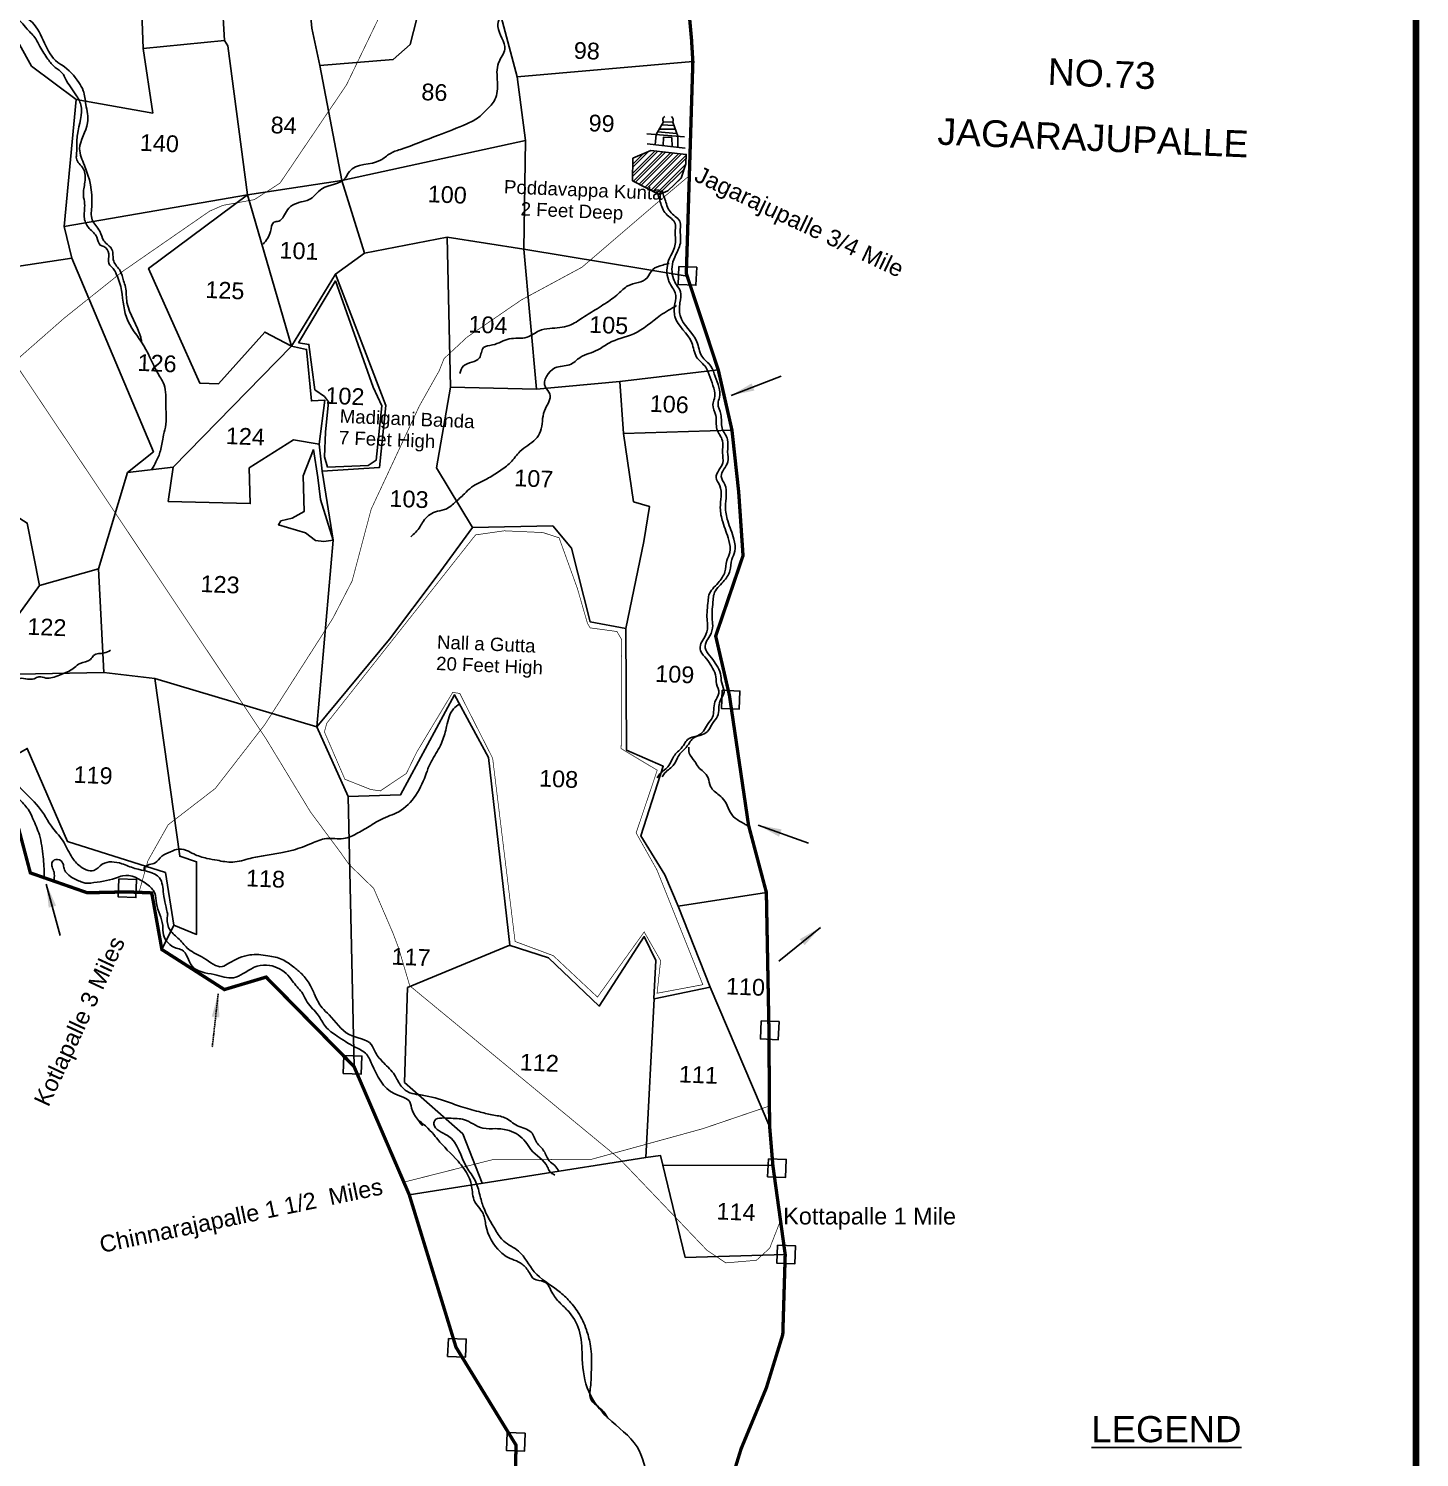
# Model space of a CAD drawing. Header units: feet. Extents: x 791111 to 796227, y 1559709 to 1567976.
# Drawn here: x 794091 to 796169, y 1560820 to 1562955 of the extents above; entities that cross this region are included whole.
import ezdxf
from ezdxf.enums import TextEntityAlignment as Align

# ---------------------------------------------------------------- set-up
doc = ezdxf.new("R2010")
doc.units = ezdxf.units.FT
doc.header["$LTSCALE"] = 15
doc.header["$MEASUREMENT"] = 0
doc.linetypes.add('HIDDEN2', pattern=[0.1875, 0.125, -0.0625])
for name, color, linetype in [('HILL', 17, 'Continuous'), ('PLOT', 7, 'Continuous'), ('PLOT NO', 7, 'Continuous'), ('ROADS', 6, 'Continuous'), ('TABLE', 7, 'Continuous'), ('TANKS-STREAM', 4, 'Continuous'), ('TEXT', 1, 'Continuous'), ('VILLAGE STONES', 240, 'Continuous')]:
    doc.layers.add(name, color=color, linetype=linetype)
doc.layers.add('VILLAGE BOUNDRY', color=5, linetype='HIDDEN2', lineweight=100)
doc.styles.add('A', font='arial.ttf')
doc.styles.get("Standard").update_dxf_attribs({"font": 'arial.ttf'})
doc.linetypes.add('DOTS', pattern='A,1e-06,-3,["●",Standard,S=3,R=0,X=-1.25,Y=-1.25],-3', length=6.000001)
doc.dimstyles.get("Standard").update_dxf_attribs({"dimtxt": 0.18, "dimasz": 35, "dimexe": 0.18, "dimexo": 0.0625, "dimgap": 0.09, "dimtad": 0, "dimtih": 1, "dimtoh": 1, "dimdec": 4, "dimzin": 0, "dimdsep": 46, "dimtxsty": 'Standard', "dimcen": 0.09, "dimadec": 0, "dimazin": 0, "dimtfac": 1, "dimtdec": 4, "dimtofl": 0, "dimtmove": 0, "dimatfit": 3, "dimfxl": 1, "dimtolj": 1, "dimtzin": 0, "dimarcsym": 0})

msp = doc.modelspace()

# ---------------------------------------------------------------- hatches: boundary and pattern name
at = {"layer": 'TANKS-STREAM', "linetype": 'Continuous', "lineweight": -2}
h = msp.add_hatch(dxfattribs=at)
h.set_pattern_fill('ANSI32', color=256, scale=25)
h.set_pattern_definition([(45, (0, 0), (-6.629126073623884, 6.629126073623884), []), (45, (4.419417375, 0), (-6.629126073623884, 6.629126073623884), [])])
h.paths.add_polyline_path([(795020.5201165233, 1562773.219157033), (794993.5424660014, 1562761.45463175), (794993.0474054278, 1562727.754580497), (795033.1782285662, 1562707.336860602), (795046.1320181951, 1562712.684587077), (795065.8687678322, 1562731.686143083), (795073.0346416372, 1562753.268509307), (795073.4319307014, 1562767.120625877)])
h.paths.add_polyline_path([(794794.0129987452, 1562697.376681866), (795043.692641701, 1562687.034676393), (795045.2752482193, 1562725.242413907), (794795.5956052635, 1562735.584419379)], flags=9)

# ---------------------------------------------------------------- linework, layer by layer
at = {"layer": 'HILL', "lineweight": -2}
for points in [[(794494.2329987106, 1562485.612771157), (794549.5437009687, 1562577.962011826), (794605.5900486447, 1562419.050621377), (794618.5152819089, 1562391.347219825), (794610.0681774584, 1562310.195159944), (794598.1270485965, 1562302.042499143), (794537.8045932419, 1562299.757414613), (794533.2801434923, 1562315.031759919), (794534.7263155597, 1562352.28248471), (794539.1815671049, 1562397.156296272), (794533.0255277163, 1562405.531414338), (794518.4769344801, 1562415.390975889), (794509.7888079437, 1562483.109854006), (794494.2329987106, 1562485.612771157)], [(794516.8877862208, 1562326.227388094), (794501.2746026966, 1562286.619066043), (794502.6702720794, 1562233.391925485), (794484.7772701934, 1562223.461199021), (794468.0946317393, 1562219.30150886), (794464.2989447231, 1562213.637722909), (794504.9143651783, 1562201.606893455), (794519.6626951996, 1562190.324290522), (794531.90321532, 1562188.847134034), (794546.2668513056, 1562190.795347278), (794527.0508371897, 1562251.461815832), (794523.3381022199, 1562284.240891576), (794516.8877862208, 1562326.227388094)]]:
    msp.add_lwpolyline(points, dxfattribs=at)
at = {"layer": 'HILL', "lineweight": -2, "ltscale": 10, "const_width": 1}
msp.add_lwpolyline([(794536.5082392292, 1561917.120107737), (794758.8178773632, 1562198.574409962), (794801.8434152295, 1562204.65631599), (794859.4642970345, 1562202.007329251), (794883.5454266327, 1562194.194366734), (794910.8918624666, 1562118.544319759), (794925.9023086851, 1562066.475701496), (794930.0508448994, 1562059.555201928), (794969.9623475128, 1562054.143361649), (794976.8903828904, 1562042.466351697), (794976.285061622, 1561879.14257849), (795030.1868233982, 1561846.87116964), (794998.6527432747, 1561753.19473982), (795029.6104216281, 1561698.072654026), (795098.3084785467, 1561526.345008921), (795029.929646531, 1561513.567825755), (795035.2346027874, 1561562.230302493), (795010.6948221447, 1561605.145667593), (794940.8693632619, 1561507.808999782), (794874.9341200332, 1561569.67931072), (794817.8339310122, 1561590.940065116), (794784.3089795967, 1561864.674989546), (794735.1850268218, 1561961.597751816), (794724.6634747571, 1561963.195545253), (794670.8693807484, 1561873.87773865), (794655.3516708551, 1561841.921517434), (794616.5276529562, 1561815.973211027), (794602.093826947, 1561818.021466525), (794563.5300034266, 1561833.397042485), (794533.005775193, 1561904.085846214), (794536.5082392292, 1561917.120107737)], dxfattribs=at)
at = {"layer": 'PLOT', "lineweight": -2}
for points in [[(794253.5938812039, 1563152.836444542), (794262.3654322439, 1562925.594640143), (794276.608486389, 1562828.806074385), (794162.0337373659, 1562849.398850187)], [(794262.3654322439, 1562925.594640143), (794383.5867801692, 1562937.444080679), (794380.3518915242, 1562997.080654589), (794405.8066620049, 1562998.386915647), (794405.8692952703, 1563037.924884987), (794399.6839939092, 1563141.397239035)], [(794506.964094154, 1563037.310842492), (794514.366251003, 1562955.726865976), (794526.3162102624, 1562899.788928661), (794558.9070757005, 1562727.939121243), (794417.8745254669, 1562706.852512221), (794388.4619588908, 1562929.519469616), (794383.5867801692, 1562937.444080679)], [(794526.3162102624, 1562899.788928661), (794635.6250105564, 1562908.824505368), (794661.1641299645, 1562931.529785818), (794686.2860624255, 1563031.070304826)], [(794781.031453952, 1563032.775864206), (794821.1316556827, 1562882.912534622), (794833.4819331388, 1562787.909430985), (794831.0273499351, 1562625.506700822), (794849.5784608095, 1562416.379905766), (794974.2248654444, 1562427.854336767), (794979.9643905407, 1562349.85368672), (794994.8764089197, 1562247.975856766), (795018.5857355107, 1562241.114062114), (795010.3219387976, 1562188.655205296), (794983.0475723831, 1562058.868645184), (794984.1869985474, 1561877.053273589), (795039.1678961915, 1561852.866294992), (795005.8636024711, 1561748.739400603), (795041.6929040492, 1561690.699397098), (795061.6235334075, 1561643.908499625), (795109.3841426285, 1561522.39745188), (795198.2112261687, 1561313.286157672)], [(794034.4288327935, 1562971.272485252), (794059.3896684463, 1562963.619959428), (794095.5646198519, 1562899.050822548), (794162.0337373659, 1562849.398850187), (794144.3720679054, 1562659.571790752), (794155.6420717029, 1562612.282483985), (793990.6671667449, 1562587.376479318), (793797.7139331007, 1562494.617768502)], [(794821.1316556827, 1562882.912534622), (795083.4063405431, 1562905.74275857)], [(794833.4819331388, 1562787.909430985), (794558.9070757005, 1562727.939121243)], [(794307.1207280862, 1562299.813222664), (794299.7583306583, 1562248.531775212), (794422.1203896386, 1562245.290898582), (794420.3934483923, 1562298.517155904), (794486.6121786132, 1562340.483417663), (794525.0326732094, 1562334.164028476), (794533.511076315, 1562399.683604862), (794513.5187545347, 1562398.867131779), (794506.3874261628, 1562475.634931856), (794483.9981023604, 1562480.482197108), (794549.5035512097, 1562588.309628336), (794592.7820436625, 1562619.494358215), (794558.9070757005, 1562727.939121243)], [(794417.8745254669, 1562706.852512221), (794144.3720679054, 1562659.571790752)], [(794417.8745254669, 1562706.852512221), (794270.4267952183, 1562596.68814406), (794347.0631194459, 1562425.145610228), (794374.7312914878, 1562424.297203827), (794443.7606375011, 1562501.492939595), (794483.9981023604, 1562480.482197108), (794417.8745254669, 1562706.852512221)], [(794716.4262365233, 1562643.302721683), (794592.7820436625, 1562619.494358215)], [(794721.3642165856, 1562419.186274337), (794716.4262365233, 1562643.302721683), (794831.0273499351, 1562625.506700822)], [(794831.0273499351, 1562625.506700822), (795074.9883082823, 1562584.987331288)], [(794155.6420717029, 1562612.282483985), (794277.5002687086, 1562322.701486952), (794238.5644124453, 1562291.691629229), (794195.5203815318, 1562147.813509903), (794107.4225031645, 1562122.736860399)], [(794549.5035512097, 1562588.309628336), (794624.8350572885, 1562392.003330054), (794615.1943485052, 1562299.237562455), (794529.7590144568, 1562293.960742835)], [(794483.9981023604, 1562480.482197108), (794307.1207280862, 1562299.813222664), (794238.5644124453, 1562291.691629229)], [(794974.2248654444, 1562427.854336767), (795121.3727399922, 1562445.059058929)], [(794754.2871337208, 1562209.766190151), (794700.6060974854, 1562298.925040011), (794721.3642165856, 1562419.186274337), (794849.5784608095, 1562416.379905766)], [(794979.9643905407, 1562349.85368672), (795141.7921717386, 1562355.240655344)], [(794525.0326732094, 1562334.164028476), (794529.7590144568, 1562293.960742835), (794546.2668513056, 1562190.795347278), (794521.8295492224, 1561911.776291471), (794279.4402333803, 1561983.700358554)], [(794038.6971253909, 1562028.125176556), (794107.4225031645, 1562122.736860399), (794088.9529780607, 1562216.249751698), (794043.1821591352, 1562245.151899028), (793933.211527951, 1562265.910899716), (793890.0821462533, 1562251.083963409)], [(794521.8295492224, 1561911.776291471), (794630.284639735, 1562042.689879792), (794701.5041322563, 1562137.55031609), (794754.2871337208, 1562209.766190151), (794874.0240002925, 1562212.062953383), (794901.9213913023, 1562178.669436309), (794930.041884714, 1562068.528035816), (794983.0475723831, 1562058.868645184)], [(793725.7409446038, 1562202.477258415), (793775.3268539207, 1562129.628101456), (793842.3963098123, 1562036.886389117), (793949.458204486, 1561986.293591245), (793994.5945119188, 1562004.862035318), (793997.1886776135, 1561985.923662668), (793976.3033848328, 1561984.239500482), (793968.9761473755, 1561974.772122194), (794053.3398931398, 1561859.038449212), (794089.027864705, 1561879.428335351), (794148.9306535836, 1561740.369599986), (794295.4193419638, 1561693.94028493), (794307.9008097129, 1561615.375838002), (794290.1768470673, 1561578.862661144)], [(794195.5203815318, 1562147.813509903), (794203.4452841139, 1561993.11672769)], [(794307.9008097129, 1561615.375838002), (794342.1256520167, 1561601.380913497), (794341.9300023464, 1561710.106461248), (794316.843282749, 1561718.270121664), (794279.4402333803, 1561983.700358554), (794203.4452841139, 1561993.11672769), (794050.1388947552, 1561989.99377415), (793997.1886776135, 1561985.923662668)], [(794768.8796112597, 1561229.731127298), (794739.9926840133, 1561303.325919483), (794652.8162239222, 1561380.361997149), (794657.3052060112, 1561522.105190641), (794809.9835938232, 1561585.481017014), (794778.1020665951, 1561865.939269644), (794727.1367269714, 1561959.687063417), (794646.7668960458, 1561810.274150637), (794568.5049986227, 1561807.493511222)], [(794521.8295492224, 1561911.776291471), (794568.5049986227, 1561807.493511222), (794577.1998871671, 1561404.08955051)], [(795061.6235334075, 1561643.908499625), (795193.1993922981, 1561664.297300323)], [(794809.1862495873, 1561585.255686789), (794867.6645941726, 1561566.249351868), (794943.6674948361, 1561494.298022685), (795010.8873673466, 1561598.306515366), (795028.3028826213, 1561562.3756118), (795024.9299202728, 1561505.618918204)], [(795109.3841426285, 1561522.39745188), (795025.4378342595, 1561505.215850471), (795013.0305976142, 1561268.324300441), (795034.8723835223, 1561271.214496101), (795038.325022785, 1561256.764285187), (795202.9755922899, 1561255.949000483)], [(795013.0305976142, 1561268.324300441), (794659.7112576208, 1561212.474784259)], [(795038.325022785, 1561256.764285187), (795072.1190104488, 1561118.865446258), (795221.3790624292, 1561122.898801463)]]:
    msp.add_lwpolyline(points, dxfattribs=at)
at = {"layer": 'PLOT', "linetype": 'Continuous', "lineweight": -2}
for points in [[(795027.227325372, 1562781.506393433), (795028.4246869816, 1562796.788263585), (795039.3367505952, 1562815.815755173), (795053.6732243205, 1562815.099307157), (795060.8007676242, 1562794.251540289), (795060.7317397321, 1562777.566565476)], [(795055.2478788903, 1562810.493508221), (795036.6544936536, 1562811.138672707)], [(795071.1006758878, 1562793.444524222), (795014.7105393376, 1562797.862791358)], [(795059.3427226298, 1562798.516261081), (795030.6555110997, 1562800.678177413)], [(795057.2369959723, 1562804.675423723), (795033.0209673407, 1562804.802850832)], [(795038.8129421978, 1562780.14402558), (795039.3358644487, 1562792.858765391), (795051.8627788319, 1562792.343567883), (795052.4123559108, 1562778.544852713)], [(795015.0689364116, 1562782.936114312), (795071.9370013676, 1562776.248924088)]]:
    msp.add_lwpolyline(points, dxfattribs=at)
for centre, radius, start, end in [((795043.8061074468, 1562818.796074435), 5.371913399331508, 114.1692738271686, 213.6967058869784), ((795046.9716435012, 1562817.911384164), 7.267665551700227, 337.2363976557521, 51.22879417528188)]:
    msp.add_arc(centre, radius, start, end, dxfattribs=at)
at = {"layer": 'ROADS', "linetype": 'DOTS', "lineweight": -2, "ltscale": 0.15, "const_width": 1}
for points in [[(793725.371381926, 1562106.874661949), (793773.072965901, 1562169.048851652), (793814.65419304, 1562225.928433597), (793884.6738872869, 1562262.4007864), (793938.7995727592, 1562278.53709972), (793969.7581995019, 1562311.716894961), (794035.2062449245, 1562398.947990008), (794078.907168326, 1562465.102274811), (794144.3645355457, 1562522.547034045), (794232.7499204763, 1562593.168527451), (794361.5046831878, 1562682.361413636), (794381.2837093427, 1562690.966088234), (794428.2539164274, 1562699.553183067), (794466.6041697526, 1562724.186577542), (794565.9937257285, 1562871.099103356), (794621.9423420789, 1562987.175906148), (794704.3601037321, 1563101.283740452), (794781.2802897969, 1563187.19206054), (794809.8658421313, 1563234.236279066), (794887.0758975841, 1563316.407592121), (794913.076959798, 1563313.628237117), (794930.1744818073, 1563321.50799811), (794965.573391797, 1563345.14708813), (794970.5913045815, 1563360.766406896)], [(794653.9766602953, 1561231.84577259), (794783.5855269845, 1561264.686263084), (794931.9527560913, 1561265.387598807), (795098.0945039563, 1561311.099476345), (795197.4475950164, 1561344.912953273)]]:
    msp.add_lwpolyline(points, dxfattribs=at)
at = {"layer": 'ROADS', "linetype": 'HIDDEN2', "lineweight": -2, "ltscale": 10, "const_width": 1}
for points in [[(793791.5478145786, 1562972.281849436), (793810.1109853165, 1562951.553405079), (793821.6081888203, 1562869.638631503), (793889.534033468, 1562723.381998889), (793977.66503798, 1562593.997394615), (794185.2807535657, 1562284.156705172), (794445.5552602857, 1561894.15820078), (794512.2136419273, 1561784.386388129), (794556.9696009927, 1561724.046479721), (794569.5726616596, 1561706.300487432), (794606.568239013, 1561670.278828928), (794635.3959379955, 1561603.470432094), (794643.5757094623, 1561581.868754298), (794660.4463444435, 1561524.748193108), (794973.498831055, 1561266.436771071), (795104.472471101, 1561129.442517317), (795132.6429813543, 1561110.617534731), (795178.4301125859, 1561114.490352613), (795198.2438428047, 1561132.708718223), (795213.7514638897, 1561172.452300893)], [(794255.8505820894, 1561663.782140218), (794269.3266687484, 1561711.645355179), (794299.5333196592, 1561765.304909275), (794369.8870817188, 1561819.54688599), (794443.794518578, 1561914.82582868), (794545.500762222, 1562073.738187822), (794574.4154291874, 1562129.768842838), (794602.8398659119, 1562236.915676979), (794674.7713170439, 1562391.096045911), (794704.4379371714, 1562443.779722187), (794711.6867282589, 1562461.949398735), (794745.995017449, 1562493.97406273), (794826.888691384, 1562549.490160806), (794917.8741654367, 1562598.635532801), (795026.6812815836, 1562691.969850841), (795075.4242648791, 1562733.100308405)]]:
    msp.add_lwpolyline(points, dxfattribs=at)
at = {"layer": 'TANKS-STREAM', "linetype": 'Continuous', "lineweight": -2}
msp.add_lwpolyline([(794993.5424660014, 1562761.45463175), (795020.5201165233, 1562773.219157033), (795073.4319307014, 1562767.120625877), (795073.0346416372, 1562753.268509307), (795065.8687678322, 1562731.686143083), (795046.1320181951, 1562712.684587077), (795033.1782285662, 1562707.336860602), (794993.0474054278, 1562727.754580497), (794993.5424660014, 1562761.45463175)], dxfattribs=at)
at = {"layer": 'TANKS-STREAM', "lineweight": -2}
for points in [[(794441.3882703669, 1562633.039580098), (794452.4828390703, 1562651.894146903), (794457.572841493, 1562665.847053031), (794464.731201638, 1562667.481957483), (794477.6764454078, 1562684.328619268), (794501.4011457257, 1562696.865797314), (794509.2297634287, 1562699.116797357), (794529.2531271419, 1562715.670112046), (794564.0771167185, 1562731.61036853), (794570.2946586281, 1562741.653747522), (794616.7547210585, 1562758.39974186), (794630.694016825, 1562768.123113731), (794646.4307471325, 1562774.553232655), (794703.3997054338, 1562796.014313383), (794745.6222798284, 1562812.744929048), (794762.1091250996, 1562821.719083803), (794774.841023973, 1562833.424042569), (794787.7330204537, 1562848.985193124), (794791.3986683353, 1562875.229425606), (794793.2398955273, 1562904.124334018), (794802.4571790476, 1562924.344376831), (794792.2586680138, 1562958.244666049), (794794.0779988803, 1562971.045493781), (794797.7702636421, 1562997.932318577), (794792.0494653173, 1563031.003441195), (794796.9675426884, 1563056.29969497), (794813.7734753706, 1563072.986279191), (794835.4035635893, 1563097.198688002), (794838.6166500971, 1563112.517054842), (794838.6917937116, 1563129.896646752), (794849.9258152386, 1563213.504570732), (794853.5112296825, 1563237.820714966), (794868.595254234, 1563275.180455353), (794882.7479016609, 1563290.045693546), (794876.7561666267, 1563332.141238288), (794873.6671197356, 1563350.939447658), (794869.3710452192, 1563371.719228627), (794882.6664860658, 1563397.931335132), (794869.6279685243, 1563425.511330917), (794864.2047170247, 1563450.200460423), (794869.4278309066, 1563467.366981322), (794848.3743436779, 1563488.197014364), (794836.0276107516, 1563532.487201714), (794828.4076173904, 1563550.829393058), (794811.5390030723, 1563563.760437642), (794821.1070807078, 1563576.883998572), (794833.5731326952, 1563582.161875799), (794819.1157071386, 1563607.635146998), (794819.5635547214, 1563634.012664308), (794813.6078776782, 1563645.84782463), (794818.5115281167, 1563655.301768057), (794826.686226143, 1563665.907937886), (794832.606207699, 1563684.332983387), (794814.259629047, 1563708.270021693), (794795.4874684056, 1563721.923608074), (794840.0968625336, 1563740.677670732), (794851.6796880984, 1563740.197897356)], [(794145.9585895555, 1563492.511969211), (794131.9362698491, 1563464.977639182), (794131.0461181821, 1563455.007386935), (794125.8892089066, 1563445.690382584), (794113.311849656, 1563430.009544003), (794102.6001287652, 1563413.298236843), (794100.8360816985, 1563405.270238713), (794097.2886664295, 1563388.738855817), (794088.2656177778, 1563366.71578329), (794081.2821087386, 1563359.3806587), (794069.6771577839, 1563344.135892418), (794059.4812003216, 1563328.356249974), (794029.1143144255, 1563274.627002433), (794030.2827570825, 1563250.977824272), (794024.034548522, 1563229.781392286), (794016.7357896147, 1563209.164696751), (794011.6486534006, 1563190.065712195), (794010.118274088, 1563153.118858765), (794010.3696133047, 1563133.262200022), (794034.6845975581, 1563111.407023017), (794039.4950116388, 1563084.925064988), (794038.7630913923, 1563067.254837838), (794035.8241601596, 1563035.193630326), (794025.867072088, 1563015.223594372), (794025.3347682988, 1563002.372564618), (794037.1555996398, 1562989.546075918), (794054.6923357523, 1562985.06498945), (794072.6987100057, 1562978.95529481), (794087.4218597091, 1562971.372603282), (794096.2696049577, 1562964.56949897), (794134.7049230547, 1562904.700265509), (794140.9830507999, 1562900.685522985), (794166.210702253, 1562874.430630685), (794172.6923128634, 1562862.361683462), (794176.6743486933, 1562841.814273661), (794179.2960649873, 1562814.35020374), (794167.343931898, 1562775.438221985), (794174.5123667812, 1562750.718852309), (794185.5165600926, 1562691.394988356), (794186.2153646082, 1562669.374418365), (794197.3898292875, 1562652.299277994), (794203.6013104909, 1562638.011146159), (794215.5731549147, 1562625.018958314), (794218.1524466493, 1562607.811859807), (794227.8991592736, 1562593.238399804), (794232.929034777, 1562578.400054062), (794235.746501121, 1562568.628583631), (794238.0316501479, 1562546.005756842), (794258.5032395988, 1562493.793735858), (794259.8456152037, 1562487.301512212)], [(793612.3728099361, 1563208.636662081), (793617.4084673398, 1563209.998629524), (793624.1995590539, 1563209.45560398), (793634.3270347193, 1563207.203831829), (793638.0435466436, 1563208.358545093), (793642.9926163252, 1563207.630087072), (793655.3338499311, 1563201.884114917), (793663.6622247759, 1563200.492056666), (793668.2740944605, 1563197.945448455), (793677.5407482767, 1563193.897215108), (793684.3880076129, 1563188.378645828), (793692.3142467423, 1563183.600740766), (793710.3442550101, 1563182.330292298), (793711.8054172986, 1563179.652458798), (793718.6634992547, 1563174.395172289), (793727.1021683486, 1563169.334310758), (793740.7063662838, 1563168.770809914), (793755.0844358425, 1563167.913523402), (793764.1758596906, 1563165.966396713), (793775.3840004052, 1563158.173346489), (793784.0699112623, 1563165.404094267), (793793.7170623187, 1563164.219305493), (793805.1091943332, 1563160.868225665), (793815.856963658, 1563160.946503347), (793822.4515561962, 1563161.982166927), (793861.6971298787, 1563155.645085937), (793878.9096135399, 1563153.623470654), (793895.8735326864, 1563145.592009756), (793904.2364366781, 1563138.702005533), (793909.4506877973, 1563125.398818434), (793913.2567495331, 1563103.344583521), (793920.5623257356, 1563096.236643923), (793922.9096948924, 1563083.313937283), (793924.515660285, 1563071.468864624), (793927.1011406053, 1563064.294705535), (793934.3721944247, 1563062.684875212), (793938.5128633357, 1563067.748148833), (793959.953770011, 1563080.775955927), (793964.6630432736, 1563080.580892648), (793980.6744985129, 1563079.917680559), (793984.5233070971, 1563070.335122781), (794000.911776595, 1563055.992788198), (794007.4888058843, 1563043.941317858), (794012.2013179339, 1563032.438357355), (794017.0148483806, 1563011.979192565), (794017.4889037134, 1563000.651793601), (794020.2597006685, 1562987.815749794), (794028.4440070437, 1562980.409354005), (794056.9870086974, 1562971.843474833), (794069.7214902951, 1562971.787114496), (794088.8186997825, 1562954.505558364), (794101.8912342079, 1562939.82945756), (794108.0165651632, 1562928.267976543), (794119.971750496, 1562909.397623731), (794130.7868672339, 1562897.170607146), (794141.7387385415, 1562888.236228077), (794146.1168058184, 1562880.04509552), (794161.6448106379, 1562856.315266438), (794169.0465819614, 1562841.402775399), (794163.9865603046, 1562796.989185156), (794163.0871341955, 1562786.661072685), (794162.7981351919, 1562768.297887456), (794162.5058974016, 1562761.242599452), (794172.7138258205, 1562745.742758401), (794175.1920157175, 1562725.851441884), (794172.9609323521, 1562706.155188648), (794174.7897269474, 1562693.358163614), (794174.3448686912, 1562671.23217989), (794181.7466400145, 1562656.319688851), (794193.0136152653, 1562643.249339385), (794198.1969438607, 1562631.726877143), (794203.2994733104, 1562629.630897581), (794210.9102700653, 1562618.415722983), (794210.7434516163, 1562604.351290592), (794219.3497455732, 1562593.640622216), (794219.7652481124, 1562592.917606705), (794228.6489904397, 1562569.686170684), (794237.138859021, 1562524.103458706), (794263.1901120567, 1562481.091309741), (794287.2548812134, 1562434.602555102), (794292.1041410684, 1562426.392068812), (794296.037350089, 1562396.074952531), (794295.4239081661, 1562359.571008942), (794291.9502068609, 1562344.339381075), (794287.9516556077, 1562324.052799349), (794281.3857546956, 1562307.756390905), (794275.3612448918, 1562296.973508729)], [(795029.855543049, 1561835.360422699), (795034.129352014, 1561841.43222577), (795047.6022608522, 1561853.818235976), (795052.9343279337, 1561863.863285781), (795057.7092144568, 1561871.253415179), (795063.7673325776, 1561877.251473784), (795070.846790154, 1561886.331478273), (795075.5851340471, 1561892.830454827), (795090.1197895696, 1561898.477242346), (795099.3377112774, 1561905.236921309), (795105.1154914536, 1561915.263672769), (795112.7152244546, 1561926.107623419), (795116.404405298, 1561948.981748134), (795122.3117430012, 1561962.127384067), (795118.8688514377, 1561976.106895395), (795117.1917961715, 1561989.566685228), (795111.016710524, 1562002.32028553), (795103.8752738535, 1562013.328416613), (795094.9864466884, 1562025.301593013), (795095.447862318, 1562036.441220621), (795101.2075524312, 1562046.022306361), (795105.4225016003, 1562061.469790879), (795104.5453211684, 1562072.664864609), (795106.1175762317, 1562099.718839763), (795107.3788599316, 1562108.593587966), (795121.0917062501, 1562126.772237188), (795131.1617479573, 1562143.316278843), (795134.0938415611, 1562160.15598216), (795138.626047337, 1562172.466074673), (795137.1335583222, 1562190.38171555), (795127.9981925753, 1562217.98733978), (795124.4045273582, 1562239.114591738), (795123.519658959, 1562272.065723537), (795118.2182651768, 1562284.33671953), (795128.064078703, 1562306.246211423), (795127.7806214592, 1562320.987358403), (795127.6451878375, 1562339.293203583), (795119.4239211841, 1562356.595054934), (795117.5960990284, 1562377.2027487), (795113.3529633633, 1562393.446991426), (795115.5067675267, 1562402.28477045), (795109.1842719414, 1562433.546244917), (795102.6738463887, 1562448.991734806), (795089.0066441332, 1562464.287251228), (795081.8436355968, 1562485.562349312), (795056.628492797, 1562524.710903917), (795056.5296018049, 1562543.907901941), (795057.212495584, 1562560.394518141), (795051.3727430776, 1562570.456065555), (795046.8346747356, 1562579.571029298), (795047.1235435426, 1562608.388412586), (795053.996863001, 1562623.279533034), (795057.0797302583, 1562632.971495721), (795057.0550390931, 1562653.950916849), (795057.0150078968, 1562663.772233425), (795043.3108937438, 1562678.176612299), (795034.68046339, 1562696.38807814), (795029.5267171976, 1562712.223624326)], [(795037.469874349, 1561836.929983063), (795041.743683314, 1561843.001786134), (795055.2165921521, 1561855.387796339), (795060.5486592338, 1561865.432846144), (795065.3235457567, 1561872.822975542), (795071.3816638775, 1561878.821034147), (795078.4611214539, 1561887.901038636), (795083.1994653475, 1561894.400015191), (795097.7341208693, 1561900.04680271), (795106.9520425776, 1561906.806481672), (795112.7298227532, 1561916.833233132), (795120.3295557545, 1561927.677183783), (795124.0187365981, 1561950.551308497), (795129.9260743011, 1561963.69694443), (795126.4831827378, 1561977.676455759), (795124.8061274714, 1561991.136245592), (795118.6310418239, 1562003.889845894), (795111.4896051534, 1562014.897976977), (795102.6007779883, 1562026.871153376), (795103.0621936179, 1562038.010780985), (795108.821883731, 1562047.591866725), (795113.0368329003, 1562063.039351243), (795112.1596524683, 1562074.234424972), (795113.7319075319, 1562101.288400127), (795114.9931912315, 1562110.16314833), (795128.7060375502, 1562128.341797552), (795138.7760792573, 1562144.885839207), (795141.708172861, 1562161.725542524), (795146.2403786369, 1562174.035635037), (795144.7478896223, 1562191.951275914), (795135.6125238752, 1562219.556900143), (795132.0188586584, 1562240.684152102), (795131.1339902589, 1562273.6352839), (795125.8325964767, 1562285.906279893), (795135.6784100032, 1562307.815771786), (795135.3949527591, 1562322.556918767), (795135.2595191374, 1562340.862763947), (795127.038252484, 1562358.164615298), (795125.2104303285, 1562378.772309063), (795120.967294663, 1562395.01655179), (795123.1210988266, 1562403.854330813), (795116.7986032413, 1562435.11580528), (795110.2881776886, 1562450.561295169), (795096.6209754334, 1562465.856811591), (795089.4579668967, 1562487.131909676), (795064.2428240972, 1562526.280464281), (795064.1439331048, 1562545.477462305), (795064.826826884, 1562561.964078505), (795058.9870743777, 1562572.025625918), (795054.4490060355, 1562581.140589661), (795054.7378748427, 1562609.95797295), (795061.6111943009, 1562624.849093398), (795064.6940615582, 1562634.541056085), (795064.6693703933, 1562655.520477212), (795064.6293391965, 1562665.341793789), (795050.9252250437, 1562679.746172663), (795042.2947946899, 1562697.957638503), (795037.1410484975, 1562713.79318469)], [(794735.2803577366, 1562439.651025197), (794740.8092090865, 1562450.973023462), (794764.4372419079, 1562462.989271234), (794770.8667570506, 1562478.605611975), (794784.0344997887, 1562482.391838548), (794808.9865866688, 1562491.465367516), (794835.8346503207, 1562493.962889598), (794853.570511071, 1562503.335486173), (794869.62482082, 1562507.002147964), (794898.7270899583, 1562511.572122856), (794918.7175254624, 1562523.017156945), (794940.2406102526, 1562536.564367913), (794952.1145115737, 1562544.013785233), (794972.2538352651, 1562559.062250623), (794986.4715060149, 1562570.746398978), (795015.1511166589, 1562582.553241258), (795023.6258727922, 1562595.197154421), (795038.3561217189, 1562601.806371715), (795047.856040969, 1562604.300586056)], [(794661.8600416502, 1562195.397878218), (794675.9854614635, 1562210.847086552), (794680.8179488438, 1562218.984853114), (794698.7366320491, 1562232.994458135), (794712.3581574499, 1562236.278503988), (794727.553511407, 1562246.552484302), (794742.2404204749, 1562260.054384714), (794752.9219089823, 1562269.873929634), (794775.9163093956, 1562282.390483532), (794794.3699529087, 1562293.812311241), (794810.9534869087, 1562306.594246696), (794825.1319578509, 1562323.324230509), (794848.3650443791, 1562341.603212603), (794855.9208542434, 1562353.476440571), (794861.6812081612, 1562384.023955728), (794869.7935875349, 1562409.34297365), (794863.1398673253, 1562419.239320899), (794877.275014698, 1562448.015144467), (794899.3101066467, 1562452.874741557), (794915.1730318246, 1562463.762475003), (794941.3196330639, 1562474.865651941), (794957.7970850975, 1562485.086526343), (794994.974493402, 1562498.939654869), (795035.2995655837, 1562526.772815621), (795059.0145748188, 1562541.183571527)], [(793697.8609551131, 1562123.400458116), (793699.0076616299, 1562124.454520848), (793710.1540257849, 1562127.297344335), (793725.3854442881, 1562122.260363495), (793752.9367106021, 1562108.451703835), (793768.2176878592, 1562091.296158186), (793777.5800460088, 1562077.690122822), (793788.7076443662, 1562066.764870712), (793802.7963654059, 1562047.455588471), (793817.1128281858, 1562033.644512224), (793842.5076998377, 1562021.026733382), (793860.9966698186, 1562014.753260598), (793879.94512557, 1562006.257797834), (793924.8838425456, 1561986.221455114), (793937.5265337878, 1561971.928928037), (793998.8167770514, 1561903.527070967), (794002.0831752098, 1561897.226370996), (794018.9250466763, 1561878.032555655), (794031.438457286, 1561860.779643507), (794040.6486755903, 1561848.948066801), (794054.0056334408, 1561830.779488998), (794063.3615309708, 1561822.464941681), (794076.7188580893, 1561804.296348582), (794090.1850702863, 1561788.765420345), (794097.5253649962, 1561774.369122931), (794107.106406518, 1561750.191381988), (794112.8015455932, 1561717.367022231), (794114.2771088907, 1561689.121230529), (794114.0585866694, 1561683.845604794)], [(793799.542041718, 1562080.293845051), (793799.3255284452, 1562075.06671993), (793803.7622035313, 1562066.156180263), (793805.7446263072, 1562061.274245746), (793815.360432385, 1562050.840034755), (793825.066827795, 1562042.583926963), (793841.1884969466, 1562031.00752648), (793855.746540505, 1562023.859276942), (793909.1566580012, 1562001.30261621), (793914.010268853, 1562000.403897466), (793940.0232106294, 1561987.463779895), (793956.7671717599, 1561970.023037883), (793964.7330364613, 1561959.923807791), (793980.894867044, 1561945.298376388), (793989.4713488354, 1561933.08049617), (794002.175038645, 1561919.296145187), (794010.578392341, 1561902.898557154), (794020.4053266263, 1561887.139843272), (794060.2912674779, 1561838.037355678), (794114.5972737237, 1561780.040964933), (794125.0614110504, 1561763.166789945), (794141.6614691631, 1561742.242970009), (794154.6583756818, 1561718.677198455), (794165.9669714444, 1561704.950633802), (794188.6948937792, 1561697.031141164), (794200.9556771575, 1561706.292561242), (794230.335520139, 1561707.168973521), (794249.6049324335, 1561700.0905766), (794286.7483004713, 1561685.991747685), (794292.7419887467, 1561662.018216709), (794299.1446862388, 1561631.04983061)], [(793952.5657133244, 1561975.249362099), (793983.4494948606, 1561993.47284761), (794005.808584295, 1561986.586246941), (794019.3402861017, 1561983.503226567), (794039.0694416193, 1561981.522246601), (794052.8679878023, 1561983.278248921), (794064.6373232096, 1561979.816599772), (794078.0203203266, 1561984.046621922), (794089.3741134242, 1561983.059155728), (794099.324953868, 1561983.598166568), (794106.5683447581, 1561986.530795773), (794116.7162654479, 1561984.558755546), (794126.7179023935, 1561985.308253383), (794137.1006166441, 1561989.015953502), (794151.4634517343, 1561995.015436561), (794159.8422421194, 1562000.3578436), (794167.9950048267, 1562006.485300642), (794183.3863121294, 1562012.313092609), (794188.2128777253, 1562018.391224668), (794204.164585995, 1562022.126759022), (794213.395368346, 1562026.140844928)], [(794263.7537339055, 1561696.770246062), (794263.9376034513, 1561701.209277027), (794271.2508562347, 1561705.797780307), (794280.2685806267, 1561708.536892816), (794290.0250961715, 1561718.360071768), (794303.2082080864, 1561724.928517175), (794311.818110567, 1561728.573916957), (794326.8925208664, 1561727.06028704), (794337.8015301141, 1561721.716997621), (794357.5627858979, 1561715.117807153), (794372.582034657, 1561712.272451616), (794396.0644554691, 1561709.521157813), (794422.1181085124, 1561715.111875618), (794444.561295639, 1561719.518296004), (794467.8749188613, 1561723.443882757), (794486.2994353641, 1561727.571981689), (794513.8707602965, 1561737.546646481), (794535.9046465261, 1561744.779376273), (794561.2750459886, 1561744.61790126), (794582.9945139186, 1561753.056166723), (794602.1578215738, 1561764.268332099), (794617.6735174302, 1561773.408343838), (794643.9665708267, 1561784.769802932), (794685.6483173477, 1561843.248639409), (794688.2037021322, 1561850.466845391), (794696.1763546257, 1561865.911303625), (794709.0268130335, 1561890.167898891), (794715.5896200128, 1561912.431431212), (794725.6943046737, 1561938.492051317), (794735.6166405082, 1561946.531698693)], [(795077.2185814842, 1561881.318441673), (795078.0530155634, 1561872.493804592), (795086.3268460233, 1561859.765161997), (795091.5871336036, 1561851.556298824), (795099.293530554, 1561844.44467976), (795106.1186042002, 1561835.372067381), (795109.9827299146, 1561822.426449003), (795122.6489950328, 1561809.515703351), (795131.0880395477, 1561800.775705546), (795137.7148495642, 1561786.916556117), (795146.4370501679, 1561775.367906189), (795160.4837044287, 1561766.795265623), (795165.1435224521, 1561763.405860325)], [(794129.0331568448, 1561679.457232341), (794129.2167287685, 1561683.889078029), (794129.0980708874, 1561694.437664941), (794126.0914847001, 1561702.331360255), (794126.3897899217, 1561709.533129912), (794131.5421743174, 1561713.204128503), (794141.3887619819, 1561709.466725826), (794143.8407145785, 1561701.596167628), (794144.8123112717, 1561698.226213258), (794153.8285280459, 1561687.863949506), (794169.6155316394, 1561679.995908663), (794175.6481061804, 1561678.081259697), (794183.9910247191, 1561678.290556671), (794220.9659157963, 1561685.638078469), (794231.6650730046, 1561689.079323629), (794267.8142563109, 1561676.483442882), (794279.4889415596, 1561663.236386094), (794282.1746478393, 1561647.586986355), (794291.38227894, 1561615.019383231), (794292.4725402782, 1561601.101005251), (794311.6371984896, 1561580.884449592), (794319.8653837307, 1561578.323822598), (794334.9869382551, 1561554.390320721), (794368.3395998033, 1561541.355241562), (794397.0446980549, 1561536.836698631), (794426.5525533594, 1561551.707475471), (794432.7686998239, 1561554.224672194), (794451.1414086828, 1561555.128427474), (794478.4058210731, 1561540.3688065), (794486.844453539, 1561529.475597089), (794500.6003922217, 1561512.81278631), (794507.3062582342, 1561500.326413317), (794523.7206653915, 1561480.778809501), (794534.680082316, 1561463.676800311), (794551.8785964232, 1561449.646070618), (794577.8832493476, 1561433.585644295), (794594.1560546695, 1561424.032707918), (794604.0291416035, 1561407.530729129), (794638.3866838117, 1561363.138069551), (794660.6691129566, 1561351.116401434), (794664.5555200214, 1561337.637073859), (794678.7054710886, 1561317.07336305), (794675.5382501676, 1561321.088968846), (794693.777206358, 1561305.350369805), (794702.2387827775, 1561295.011079867), (794732.6318393196, 1561262.409217858), (794748.3539288705, 1561239.560744415), (794752.3321185149, 1561228.297258034), (794754.0691720555, 1561216.571732138), (794756.3604966823, 1561204.823247725), (794769.9558073953, 1561184.28251073), (794774.2132761264, 1561166.348200351), (794796.063412081, 1561126.913551484), (794804.6767209251, 1561120.344592164), (794828.1859756561, 1561108.721467087), (794839.2033539573, 1561095.840741973), (794845.9326135749, 1561086.68752647), (794860.8652481423, 1561082.519109303), (794874.3237673775, 1561064.212678295), (794886.1547362343, 1561049.523389649), (794898.9464466949, 1561036.569169746), (794914.5521605066, 1561005.749426393), (794918.259785041, 1560966.548032818), (794927.8093184796, 1560918.230178782), (794956.3902267418, 1560878.885938292), (795000.0302713052, 1560835.775032585), (795017.4899786361, 1560785.354503145), (795031.0281592312, 1560747.520780842), (795044.272400233, 1560702.599615389), (795046.530057177, 1560692.744186728), (795046.7198116365, 1560675.874794412), (795056.3433734351, 1560606.804163158)], [(794882.8445588462, 1561247.928809077), (794876.9753768346, 1561256.145717226), (794868.8374820356, 1561263.127658524), (794861.0109878283, 1561277.627521629), (794850.4363873145, 1561290.026151686), (794841.7793338208, 1561305.889193322), (794821.3352256676, 1561315.595770568), (794802.7540819505, 1561327.44008083), (794783.4184229514, 1561331.784987164), (794763.6586915525, 1561336.590275271), (794736.4813449052, 1561344.360851609), (794712.4402674041, 1561352.887479849), (794674.2303813798, 1561362.000995725), (794660.5962807322, 1561364.780634226), (794647.6976463115, 1561374.61764946), (794637.7489708243, 1561391.420151121), (794621.6380367824, 1561409.364023513), (794609.420286004, 1561424.931736918), (794603.254890077, 1561436.70475306), (794570.1720961183, 1561451.807780074), (794540.1549353707, 1561481.268021777), (794529.507072485, 1561491.89793078), (794518.7641097754, 1561510.948231746), (794511.4170023231, 1561526.314197746), (794499.2179380967, 1561542.324116945), (794487.2231253339, 1561552.566674702), (794469.951920894, 1561563.913746028), (794448.4574460471, 1561569.676848739), (794421.4484548317, 1561570.795590866), (794390.3292342848, 1561558.3520455), (794380.3685027293, 1561553.448708648), (794352.9499007831, 1561566.102219545), (794329.9958177791, 1561579.456601196), (794315.9704169207, 1561594.213066252), (794302.3511404456, 1561608.066913151), (794297.9796388925, 1561624.989612492), (794299.1582265741, 1561632.028634647)], [(794956.3329673326, 1560878.682360416), (794950.3635248586, 1560888.104439843), (794930.694770487, 1560907.974634332), (794930.8062208907, 1560927.731039756), (794931.4774330046, 1560943.935633865), (794932.061096889, 1560958.026613665), (794929.8474563505, 1560989.877242059), (794924.3449422782, 1561010.572040006), (794911.9925876227, 1561036.490903132), (794897.2324960781, 1561055.451919467), (794881.5624499042, 1561069.510289879), (794846.5353035559, 1561097.424616208), (794823.0717486667, 1561128.038362359), (794801.0820603354, 1561143.064191658), (794788.3503255083, 1561159.823950574), (794770.6758315549, 1561193.726532821), (794765.0861385204, 1561212.307701163), (794758.2018391346, 1561233.765590116), (794745.5868330258, 1561253.34344701), (794717.0440448243, 1561300.778996331), (794696.552884053, 1561317.860159205), (794696.6988000241, 1561321.382904155), (794718.8291192476, 1561326.817963949), (794742.0494053713, 1561324.44476944), (794755.2188881112, 1561318.253245374), (794769.7989741499, 1561312.003292568), (794788.8450728196, 1561311.214382209), (794809.2145890619, 1561308.253250203), (794833.2621838672, 1561291.730631858), (794841.259983059, 1561280.10729501), (794866.309613738, 1561253.662496744), (794869.5742090661, 1561247.175388072), (794877.129358062, 1561241.922271825)]]:
    msp.add_spline(points, degree=3, dxfattribs=at)
at = {"layer": 'VILLAGE BOUNDRY', "lineweight": -2, "ltscale": 10, "const_width": 5}
for points in [[(795071.1921031574, 1563051.67011205), (795081.3648527487, 1562939.408115419), (795083.4063405431, 1562905.74275857), (795073.6386090656, 1562589.058979309), (795121.3727399922, 1562445.059058929), (795141.7921717386, 1562355.240655344), (795151.8539279067, 1562262.920692736), (795158.3536011828, 1562167.537557267), (795117.5074990094, 1562047.352654725), (795138.0008366018, 1561958.777400258), (795166.6205623396, 1561764.526234309), (795193.1993922981, 1561664.297300323), (795196.9596875311, 1561464.80263529), (795198.0317186974, 1561315.446455149), (795202.9755922899, 1561255.949000483), (795221.3790624292, 1561122.898801463), (795217.7655929511, 1561003.636883053), (795193.1805128058, 1560923.841778567), (795155.5954309817, 1560833.090522018), (795077.1983480684, 1560579.680072435)], [(794810.6442996223, 1560445.880341957), (794819.2354561812, 1560838.276895805), (794729.5798520439, 1560984.519542132), (794659.7112576208, 1561212.474784259), (794577.1998871671, 1561404.08955051), (794445.8665073841, 1561537.688853222), (794383.5376045803, 1561519.058721738), (794290.1768470673, 1561578.862661144), (794275.0074770305, 1561663.51671237), (794238.6125405303, 1561665.024230676), (794178.7276522118, 1561663.723945343), (794093.6763650386, 1561693.436568502), (794065.4647098995, 1561800.113197974)]]:
    msp.add_lwpolyline(points, dxfattribs=at)
at = {"layer": 'VILLAGE STONES', "color": 5, "lineweight": -3, "const_width": 10}
msp.add_lwpolyline([(796163.7729068128, 1567616.129979297), (791116.1648984695, 1567616.129979297), (791116.1648984695, 1559714.184055313), (796163.8018575067, 1559714.184052874)], close=True, dxfattribs=at)
at = {"layer": 'VILLAGE STONES', "lineweight": -2}
for points in [[(795062.4261851668, 1562599.712228508), (795089.115385331, 1562598.606732478), (795087.9967198705, 1562571.599592178), (795061.3075197063, 1562572.705088209)], [(795127.1277490297, 1561966.322471057), (795153.8169491937, 1561965.216975027), (795152.6982837332, 1561938.209834727), (795126.009083569, 1561939.315330758)], [(794225.805713725, 1561684.725046533), (794252.4949138891, 1561683.619550503), (794251.3762484287, 1561656.612410204), (794224.6870482645, 1561657.717906234)], [(795185.4369125693, 1561472.259978572), (795212.1261127335, 1561471.154482541), (795211.007447273, 1561444.147342242), (795184.318247109, 1561445.252838273)], [(794562.2315737776, 1561420.739057648), (794588.9207739418, 1561419.633561617), (794587.8021084812, 1561392.626421318), (794561.1129083171, 1561393.731917349)], [(795196.1558156275, 1561266.296008958), (795222.8450157917, 1561265.190512928), (795221.7263503312, 1561238.183372629), (795195.0371501669, 1561239.288868659)], [(795210.0557830376, 1561137.119996854), (795236.7449832017, 1561136.014500823), (795235.6263177412, 1561109.007360524), (795208.9371175771, 1561110.112856554)], [(794718.1570103746, 1560997.776690582), (794744.8462105388, 1560996.671194552), (794743.7275450783, 1560969.664054253), (794717.0383449142, 1560970.769550283)], [(794806.1760598383, 1560857.117469688), (794832.8652600023, 1560856.011973657), (794831.7465945418, 1560829.004833358), (794805.0573943777, 1560830.110329389)]]:
    msp.add_lwpolyline(points, close=True, dxfattribs=at)

# ---------------------------------------------------------------- texts
at = {"layer": 'PLOT NO', "lineweight": -2}
for s, p in [('98', (794925.0464023125, 1562921.964552781)), ('86', (794697.3267300485, 1562860.019131008)), ('84', (794472.2117023296, 1562810.606941207)), ('99', (794947.0770538781, 1562813.55023495)), ('140', (794286.4805653818, 1562783.90719634)), ('100', (794716.5492883396, 1562707.085683207)), ('101', (794495.0713139244, 1562623.090977289)), ('125', (794384.305476806, 1562564.062833447)), ('104', (794777.2703184362, 1562512.420370099)), ('105', (794957.7370019469, 1562512.034227172)), ('126', (794283.0374628693, 1562455.057639593)), ('102', (794563.6766121218, 1562405.934885471)), ('106', (795048.1528661271, 1562393.853905644)), ('124', (794414.8862845051, 1562345.734399686)), ('107', (794845.830509101, 1562282.735608842)), ('103', (794659.400230716, 1562252.10885454)), ('123', (794377.160501156, 1562124.578637639)), ('122', (794118.3518724005, 1562060.75253664)), ('109', (795056.4092400165, 1561990.281529344)), ('119', (794187.4329521724, 1561839.472794482)), ('108', (794882.9163079472, 1561833.896848011)), ('118', (794445.0413163739, 1561684.759013659)), ('117', (794662.340191966, 1561567.725654155)), ('110', (795162.0785688626, 1561523.272211778)), ('112', (794854.1525894564, 1561409.704804578)), ('111', (795091.7710182992, 1561391.764756183)), ('114', (795147.9516191906, 1561186.894826779))]:
    msp.add_text(s, height=25, rotation=357.6281016586861, dxfattribs=at).set_placement(p, align=Align.MIDDLE_CENTER)
at = {"layer": 'PLOT NO', "linetype": 'Continuous', "lineweight": -2}
for s, rotation, p in [('Jagarajupalle 3/4 Mile', 334.615160877409, (795083.8120468716, 1562728.194868941)), ('Kotlapalle 3 Miles ', 65.12322009456503, (794120.6371493838, 1561342.398134671)), ('Chinnarajapalle 1 1/2  Miles ', 11.77535840311725, (794200.0131413527, 1561125.33740939)), ('Kottapalle 1 Mile', 359.9606172216046, (795218.4188378135, 1561168.09492345))]:
    msp.add_text(s, height=25, rotation=rotation, dxfattribs=at).set_placement(p)
at = {"layer": 'TABLE', "extrusion": (0.000201441454039347, 0.00480682518537413, 0.9999884268595203), "style": 'A'}
msp.add_text('%%ULEGEND', height=39.04518724134554, rotation=359.9999445040718, dxfattribs=at).set_placement((795790.8203295695, 1560843.356969823, 7663.096804536474), align=Align.MIDDLE)
at = {"layer": 'TEXT', "lineweight": -2}
for s, p in [('NO.73', (795612.9188491878, 1562871.126089533)), ('JAGARAJUPALLE', (795448.2301087633, 1562781.80636116))]:
    msp.add_text(s, height=39.90786486829196, rotation=357.6281016586861, dxfattribs=at).set_placement(p)
at = {"layer": 'TEXT', "color": 7, "lineweight": -2}
for s, p in [('Poddavappa Kunta', (794800.8739880479, 1562709.015858501)), ('2 Feet Deep', (794825.7321753199, 1562675.972705625)), ('Madigani Banda ', (794555.5250697279, 1562366.209045708)), ('7 Feet High', (794554.1984855057, 1562334.182271417)), ('Nall a Gutta', (794700.8394969738, 1562028.70856273)), ('20 Feet High', (794699.5129127515, 1561996.68178844))]:
    msp.add_text(s, height=19.95393243414598, rotation=357.6281016586861, dxfattribs=at).set_placement(p)

# ---------------------------------------------------------------- leaders
at = {"layer": 'VILLAGE BOUNDRY', "linetype": 'Continuous', "lineweight": -2}
for points in [[(795140.559990141, 1562407.086555491), (795215.107180272, 1562435.604394767)], [(795181.1324298679, 1561764.899731048), (795256.1795739767, 1561737.724800054)], [(794117.510363358, 1561676.773847425), (794138.2217353068, 1561599.692138924)], [(795273.9538457417, 1561612.018810236), (795212.0680245917, 1561561.613494505)]]:
    msp.add_leader(points, dimstyle='Standard', override={"dimgap": 0.09, "dimtad": 0}, dxfattribs=at)
at = {"layer": 'VILLAGE BOUNDRY', "lineweight": -2}
msp.add_leader([(794374.2859947485, 1561512.707917831), (794365.5120129543, 1561433.37590691)], dimstyle='Standard', override={"dimgap": 0.09, "dimtad": 0}, dxfattribs=at)

doc.saveas('drawing.dxf')
